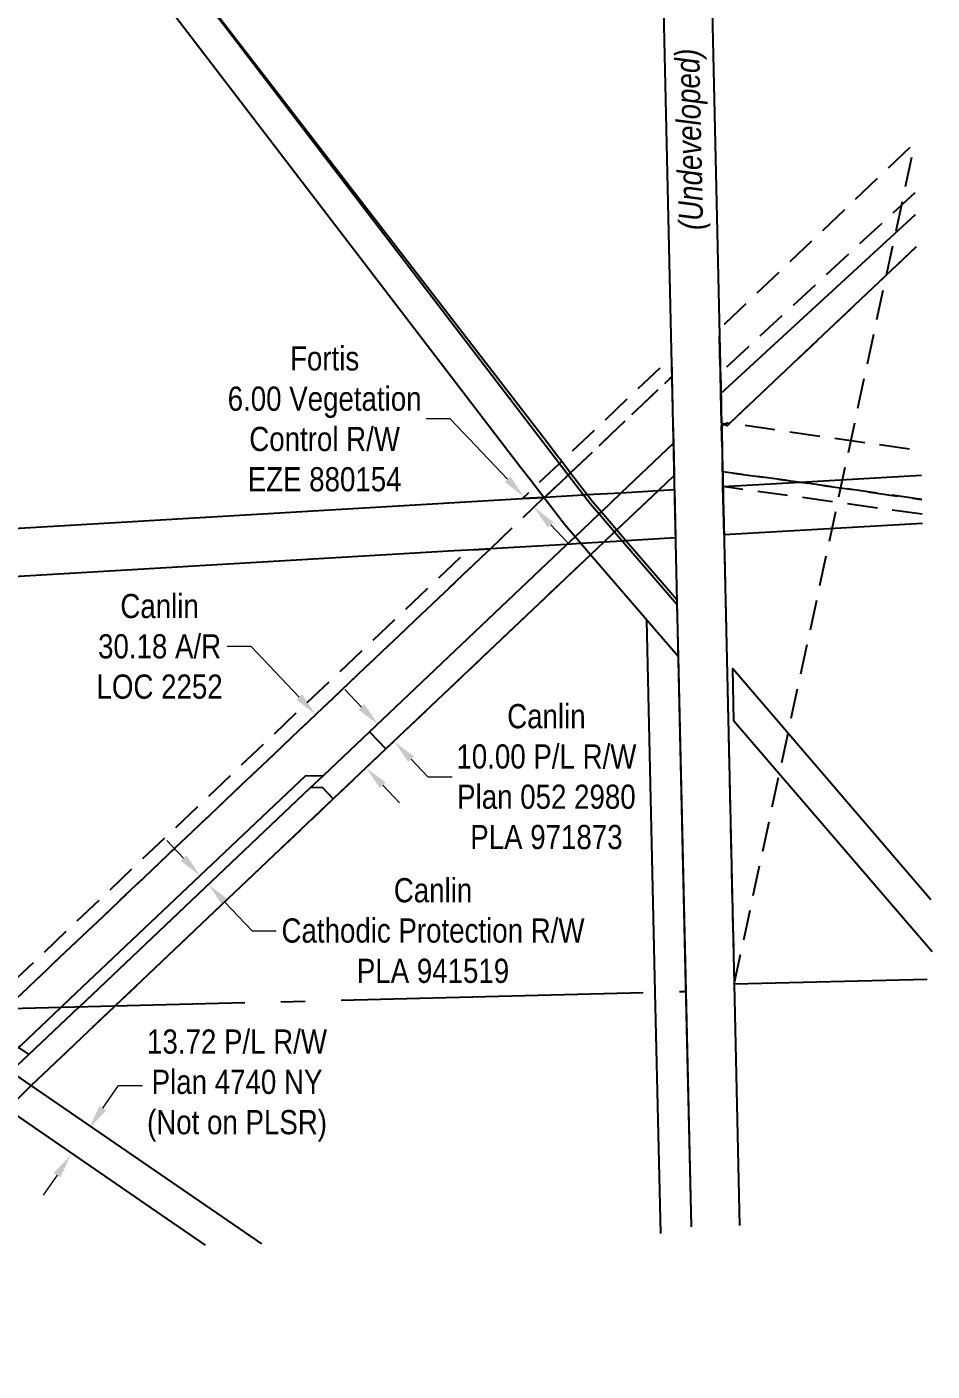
# Model space of a CAD drawing. Extents: x 616011 to 624727, y 5824635 to 5831187.
# Drawn here: x 621634 to 622009, y 5826251 to 5826807 of the extents above; entities that cross this region are included whole.
import ezdxf
from ezdxf.enums import TextEntityAlignment as Align

# ---------------------------------------------------------------- set-up
doc = ezdxf.new("R2010")
doc.units = 0
doc.header["$LTSCALE"] = 5
doc.header["$PDSIZE"] = 0.5
for name, pattern in [('foc-ACCESSROAD', [3.75, 2.5, -1.25]), ('foc-FLOWLINE', [3.75, 2.5, -1.25]), ('foc-QUARTERLINE', [33, 25, -3, 2, -3])]:
    doc.linetypes.add(name, pattern=pattern)
doc.layers.get('Defpoints').update_dxf_attribs({"color": 9})
for name, color, linetype in [('C-AR', 13, 'foc-ACCESSROAD'), ('C-RW', 13, 'Continuous'), ('C-WS', 13, 'foc-ACCESSROAD'), ('F-EZE', 190, 'foc-FLOWLINE'), ('F-RW', 190, 'Continuous'), ('L-QSEC', 8, 'foc-QUARTERLINE'), ('L-SEC', 7, 'Continuous')]:
    doc.layers.add(name, color=color, linetype=linetype)
for name, color, linetype, lineweight in [('C-AR-T', 13, 'Continuous', 9), ('C-RW-T', 13, 'Continuous', 9), ('F-EZE-T', 190, 'Continuous', 9), ('F-RW-T', 190, 'Continuous', 9), ('T-TEXT', 48, 'Continuous', 18)]:
    doc.layers.add(name, color=color, linetype=linetype, lineweight=lineweight)
doc.styles.add('80CG', font='ARIALN.TTF', dxfattribs={"height": 10})
doc.styles.add('80LS', font='ARIALNI.TTF', dxfattribs={"height": 10})
doc.dimstyles.new('Compass 5 000', dxfattribs={"dimscale": 5, "dimtxt": 9, "dimasz": 2, "dimexe": 0.2, "dimexo": 0.0625, "dimgap": 0.5, "dimtad": 0, "dimtih": 1, "dimtoh": 1, "dimzin": 0, "dimdsep": 46, "dimtxsty": '80CG', "dimcen": 0.1, "dimse1": 1, "dimse2": 1, "dimclrd": 256, "dimclrt": 256, "dimaunit": 1, "dimadec": 4, "dimazin": 0, "dimtfac": 0.06, "dimtofl": 0, "dimtmove": 0, "dimatfit": 1, "dimfxl": 0.2, "dimtolj": 1, "dimtzin": 0, "dimlwd": -1, "dimarcsym": 0})

# ---------------------------------------------------------------- blocks, each defined once
blk = doc.blocks.new('*D155')
at = {"layer": 'C-AR-T', "transparency": 16777216}
for p, q in [((621727.18, 5826550.95), (621717.18, 5826550.95)), ((621747.03, 5826530.03), (621727.18, 5826550.95)), ((621781.65, 5826493.53), (621788.53, 5826486.28))]:
    blk.add_line(p, q, dxfattribs=at)
for points in [[(621748.24, 5826531.18), (621745.82, 5826528.88), (621753.91, 5826522.77)], [(621782.85, 5826494.68), (621780.44, 5826492.39), (621774.76, 5826500.79)]]:
    blk.add_solid(points, dxfattribs=at)
at = {"layer": 'Defpoints', "color": 0, "transparency": 16777216}
for p in [(621744.38, 5826513.73), (621774.76, 5826500.79), (621765.23, 5826491.75)]:
    blk.add_point(p, dxfattribs=at)
at = {"layer": 'C-AR-T', "transparency": 16777216, "insert": (621689.28, 5826550.95), "char_height": 10, "attachment_point": 5, "style": '80CG'}
blk.add_mtext('\\A1;Canlin\\P30.18 A/R\\PLOC 2252', dxfattribs=at)
blk = doc.blocks.new('*D185')
at = {"layer": 'C-RW-T', "transparency": 16777216}
for p, q in [((621585.6, 5826630.92), (621575.6, 5826630.92)), ((621586.98, 5826607.35), (621585.6, 5826630.92)), ((621589.33, 5826567.41), (621589.92, 5826557.43))]:
    blk.add_line(p, q, dxfattribs=at)
for points in [[(621588.65, 5826607.45), (621585.32, 5826607.26), (621587.57, 5826597.37)], [(621590.99, 5826567.51), (621587.67, 5826567.31), (621588.74, 5826577.39)]]:
    blk.add_solid(points, dxfattribs=at)
at = {"layer": 'Defpoints', "color": 0, "transparency": 16777216}
for p in [(621587.57, 5826597.37), (621654.2, 5826601.29), (621655.37, 5826581.31)]:
    blk.add_point(p, dxfattribs=at)
at = {"layer": 'C-RW-T', "transparency": 16777216, "insert": (621536.06, 5826630.92), "char_height": 10, "attachment_point": 5, "style": '80CG'}
blk.add_mtext('\\A1;Canlin\\P20.00 P/L R/W^JPLA 790185', dxfattribs=at)
blk = doc.blocks.new('*D186')
at = {"layer": 'C-RW-T', "transparency": 16777216}
for p, q in [((621699.15, 5826463.36), (621692.28, 5826470.62)), ((621716.34, 5826445.21), (621727.57, 5826433.35)), ((621727.57, 5826433.35), (621737.57, 5826433.35))]:
    blk.add_line(p, q, dxfattribs=at)
for points in [[(621700.36, 5826464.51), (621697.94, 5826462.22), (621706.03, 5826456.1)], [(621717.55, 5826446.35), (621715.13, 5826444.06), (621709.47, 5826452.47)]]:
    blk.add_solid(points, dxfattribs=at)
at = {"layer": 'Defpoints', "color": 0, "transparency": 16777216}
for p in [(621709.47, 5826452.47), (621677.16, 5826428.76), (621680.6, 5826425.13)]:
    blk.add_point(p, dxfattribs=at)
at = {"layer": 'C-RW-T', "transparency": 16777216, "insert": (621802.46, 5826433.35), "char_height": 10, "attachment_point": 5, "style": '80CG'}
blk.add_mtext('\\A1;Canlin\\PCathodic Protection R/W \\PPLA 941519', dxfattribs=at)
blk = doc.blocks.new('*D187')
at = {"layer": 'C-RW-T', "transparency": 16777216}
for p, q in [((621772.84, 5826525.89), (621765.94, 5826533.14)), ((621793.42, 5826504.28), (621800.32, 5826497.04)), ((621800.32, 5826497.04), (621810.32, 5826497.04))]:
    blk.add_line(p, q, dxfattribs=at)
for points in [[(621774.05, 5826527.04), (621771.63, 5826524.74), (621779.74, 5826518.65)], [(621794.63, 5826505.43), (621792.21, 5826503.13), (621786.52, 5826511.52)]]:
    blk.add_solid(points, dxfattribs=at)
at = {"layer": 'Defpoints', "color": 0, "transparency": 16777216}
for p in [(621884.83, 5826618.72), (621891.61, 5826611.59), (621779.74, 5826518.65)]:
    blk.add_point(p, dxfattribs=at)
at = {"layer": 'C-RW-T', "transparency": 16777216, "insert": (621849.4, 5826497.04), "char_height": 10, "attachment_point": 5, "style": '80CG'}
blk.add_mtext('\\A1;Canlin\\P10.00 P/L R/W\\PPlan 052 2980\\PPLA 971873', dxfattribs=at)
blk = doc.blocks.new('*D189')
at = {"layer": 'C-RW-T', "transparency": 16777216}
for p, q in [((621735.18, 5827013.05), (621727.52, 5827019.49)), ((621762.16, 5826990.37), (621769.81, 5826983.94)), ((621769.81, 5826983.94), (621779.81, 5826983.94))]:
    blk.add_line(p, q, dxfattribs=at)
for points in [[(621736.25, 5827014.33), (621734.1, 5827011.78), (621742.83, 5827006.62)], [(621763.23, 5826991.65), (621761.08, 5826989.1), (621754.5, 5826996.81)]]:
    blk.add_solid(points, dxfattribs=at)
at = {"layer": 'Defpoints', "color": 0, "transparency": 16777216}
for p in [(621754.5, 5826996.81), (621523.99, 5826746.28), (621535.66, 5826736.47)]:
    blk.add_point(p, dxfattribs=at)
at = {"layer": 'C-RW-T', "transparency": 16777216, "insert": (621818.9, 5826983.94), "char_height": 10, "attachment_point": 5, "style": '80CG'}
blk.add_mtext('\\A1;Canlin\\P15.24 P/L R/W\\PPLA 3330', dxfattribs=at)
blk = doc.blocks.new('*D191')
at = {"layer": 'C-RW-T', "transparency": 16777216}
for p, q in [((621666.35, 5826943.92), (621658.7, 5826950.36)), ((621687.94, 5826925.78), (621702.11, 5826913.87)), ((621702.11, 5826913.87), (621712.11, 5826913.87))]:
    blk.add_line(p, q, dxfattribs=at)
for points in [[(621667.43, 5826945.2), (621665.28, 5826942.65), (621674.01, 5826937.49)], [(621689.01, 5826927.05), (621686.87, 5826924.5), (621680.29, 5826932.21)]]:
    blk.add_solid(points, dxfattribs=at)
at = {"layer": 'Defpoints', "color": 0, "transparency": 16777216}
for p in [(621680.29, 5826932.21), (621470.04, 5826694.85), (621476.32, 5826689.57)]:
    blk.add_point(p, dxfattribs=at)
at = {"layer": 'C-RW-T', "transparency": 16777216, "insert": (621750.84, 5826913.87), "char_height": 10, "attachment_point": 5, "style": '80CG'}
blk.add_mtext('\\A1;Canlin\\P8.00 P/L R/W\\PPlan 042 1136\\PPLA 012275', dxfattribs=at)
blk = doc.blocks.new('*D287')
at = {"layer": 'Defpoints', "color": 0, "transparency": 16777216}
for p in [(621840.17, 5826612.85), (621712.44, 5826491.71), (621716.57, 5826487.36)]:
    blk.add_point(p, dxfattribs=at)
at = {"layer": 'F-EZE-T', "transparency": 16777216}
for p, q in [((621809.61, 5826645.07), (621799.61, 5826645.07)), ((621833.28, 5826620.11), (621809.61, 5826645.07)), ((621851.18, 5826601.24), (621858.06, 5826593.99))]:
    blk.add_line(p, q, dxfattribs=at)
for points in [[(621834.49, 5826621.26), (621832.08, 5826618.96), (621840.17, 5826612.85)], [(621852.39, 5826602.39), (621849.97, 5826600.09), (621844.3, 5826608.5)]]:
    blk.add_solid(points, dxfattribs=at)
at = {"layer": 'F-EZE-T', "transparency": 16777216, "insert": (621757.59, 5826645.07), "char_height": 10, "attachment_point": 5, "style": '80CG'}
blk.add_mtext('\\A1;Fortis\\P6.00 Vegetation\\PControl R/W\\PEZE 880154', dxfattribs=at)
blk = doc.blocks.new('*D112')
at = {"layer": 'Defpoints', "color": 0, "transparency": 16777216}
for p in [(621660.11, 5826351.6), (621790.41, 5826262.28), (621782.76, 5826251.12)]:
    blk.add_point(p, dxfattribs=at)
at = {"layer": 'F-RW-T', "transparency": 16777216}
for p, q in [((621665.77, 5826359.85), (621672.25, 5826369.3)), ((621672.25, 5826369.3), (621682.25, 5826369.3)), ((621646.81, 5826332.19), (621641.15, 5826323.94))]:
    blk.add_line(p, q, dxfattribs=at)
for points in [[(621664.39, 5826360.79), (621667.14, 5826358.9), (621660.11, 5826351.6)], [(621645.43, 5826333.13), (621648.18, 5826331.25), (621652.46, 5826340.44)]]:
    blk.add_solid(points, dxfattribs=at)
at = {"layer": 'F-RW-T', "transparency": 16777216, "insert": (621721.33, 5826369.3), "char_height": 10, "attachment_point": 5, "style": '80CG'}
blk.add_mtext('\\A1;13.72 P/L R/W\\PPlan 4740 NY\\P(Not on PLSR)', dxfattribs=at)

msp = doc.modelspace()

# ---------------------------------------------------------------- linework, layer by layer
at = {"layer": 'C-AR'}
for points in [[(622002.456, 5826716.255), (621925.362, 5826643.344), (621924.499, 5826642.53), (621924.257, 5826642.3), (621921.868, 5826643.453), (621921.593, 5826655.621), (621921.4, 5826664.16), (621927.122, 5826411.239), (622001.526, 5826757.37)], [(621625.648, 5826401.13), (621826.218, 5826591.349), (621848.368, 5826612.557), (621848.756, 5826612.726), (621858.451, 5826621.921), (621859.386, 5826622.808), (621901.318, 5826662.576), (621901.942, 5826635.013), (621902.244, 5826621.646), (621895.737, 5826615.488), (621878.546, 5826599.219), (621877.634, 5826598.356), (621873.154, 5826594.116), (621867.649, 5826588.905), (621782.938, 5826508.544), (621761.16, 5826487.886), (621670.915, 5826402.276), (621670.491, 5826401.876), (621643.405, 5826376.184), (621636.119, 5826369.24), (621626.161, 5826359.389)]]:
    msp.add_lwpolyline(points, dxfattribs=at)
at = {"layer": 'C-RW'}
for points in [[(622002.456, 5826716.255), (621925.362, 5826643.344), (621924.499, 5826642.53), (621924.257, 5826642.3), (621921.868, 5826643.453), (621921.593, 5826655.621), (622002.153, 5826729.654)], [(621630.894, 5826384.962), (621635.112, 5826382.065), (621655.625, 5826401.485), (621656.063, 5826401.9), (621751.664, 5826492.424), (621757.138, 5826497.607), (621776.196, 5826515.659), (621857.887, 5826593.072), (621861.302, 5826596.286), (621871.25, 5826605.764), (621872.167, 5826606.645), (621880.407, 5826614.508), (621901.942, 5826635.013), (621902.244, 5826621.646), (621895.737, 5826615.488), (621878.546, 5826599.219), (621877.634, 5826598.356), (621873.154, 5826594.116), (621867.649, 5826588.905), (621782.938, 5826508.544), (621761.16, 5826487.886), (621670.915, 5826402.276), (621670.491, 5826401.876), (621670.491, 5826401.876), (621643.405, 5826376.184), (621636.119, 5826369.24), (621627.68, 5826375.023)], [(622005.044, 5826601.867), (621922.916, 5826597.126), (621922.465, 5826617.088), (621954.553, 5826618.946), (622004.591, 5826621.887)], [(621396.931, 5826586.164), (621839.455, 5826612.179), (621848.368, 5826612.557), (621848.756, 5826612.726), (621864.764, 5826613.668), (621866.308, 5826613.759), (621880.407, 5826614.508), (621895.737, 5826615.488), (621902.373, 5826615.964), (621902.826, 5826595.945), (621882.473, 5826594.663), (621880.9, 5826594.57), (621873.154, 5826594.116), (621863.636, 5826593.555), (621857.887, 5826593.072), (621826.218, 5826591.349), (621816.919, 5826590.805), (621811.219, 5826590.472), (621801.911, 5826589.927), (621396.907, 5826566.118)]]:
    msp.add_lwpolyline(points, dxfattribs=at)
msp.add_lwpolyline([(621782.938, 5826508.544), (621761.16, 5826487.886), (621756.706, 5826492.583), (621751.664, 5826492.424), (621656.063, 5826401.9), (621655.625, 5826401.485), (621635.112, 5826382.065), (621627.68, 5826375.023), (621594.248, 5826343.333), (621584.608, 5826334.196), (621582.091, 5826337.221), (621581.402, 5826338.051), (621623.46, 5826377.917), (621630.894, 5826384.962), (621631.671, 5826385.698), (621648.589, 5826401.711), (621652.184, 5826405.12), (621749.605, 5826497.359), (621757.138, 5826497.607), (621776.196, 5826515.659), (621782.938, 5826508.544)], close=True, dxfattribs=at)
at = {"layer": 'C-WS', "flags": 128}
msp.add_lwpolyline([(622004.821, 5826611.743), (621954.553, 5826618.946), (621922.327, 5826623.171), (621921.896, 5826642.247), (621924.23, 5826643.507), (621925.362, 5826643.344), (622004.362, 5826632.025)], dxfattribs=at)
at = {"layer": 'F-EZE', "flags": 128}
for points in [[(622001.948, 5826738.711), (621921.4, 5826664.16), (621920.966, 5826683.344), (621923.302, 5826684.507), (622001.489, 5826759.005)], [(622004.958, 5826605.659), (621922.465, 5826617.088), (621922.327, 5826623.171), (621954.553, 5826618.946), (622004.821, 5826611.743)]]:
    msp.add_lwpolyline(points, dxfattribs=at)
for points in [[(621848.368, 5826612.557), (621839.455, 5826612.179), (621844.765, 5826617.215), (621854.783, 5826626.716), (621855.718, 5826627.602), (621901.135, 5826670.674), (621901.318, 5826662.576), (621859.386, 5826622.808), (621858.451, 5826621.921), (621848.756, 5826612.726), (621848.368, 5826612.557)], [(621625.648, 5826401.13), (621617.957, 5826393.841), (621612.895, 5826397.315), (621616.686, 5826400.903), (621816.919, 5826590.805), (621826.218, 5826591.349), (621625.648, 5826401.13)]]:
    msp.add_lwpolyline(points, close=True, dxfattribs=at)
at = {"layer": 'F-RW'}
for points in [[(621658.804, 5826882.962), (621854.783, 5826626.716), (621858.451, 5826621.921), (621864.764, 5826613.668), (621867.515, 5826610.071), (621871.25, 5826605.764), (621877.634, 5826598.356), (621880.9, 5826594.57), (621903.447, 5826568.461), (621903.447, 5826568.461), (621903.937, 5826546.805), (621890.976, 5826561.849), (621867.649, 5826588.905), (621863.636, 5826593.555), (621861.302, 5826596.286), (621856.959, 5826601.293), (621848.368, 5826612.557), (621844.765, 5826617.215), (621842.539, 5826620.124), (621838.859, 5826624.927), (621649.58, 5826871.989)], [(621658.804, 5826882.962), (621849.816, 5826635.303), (621853.495, 5826630.509), (621855.718, 5826627.602), (621859.386, 5826622.808), (621866.308, 5826613.759), (621868.623, 5826610.738), (621872.167, 5826606.645), (621878.546, 5826599.219), (621882.473, 5826594.663), (621903.404, 5826570.369), (621903.447, 5826568.461), (621903.937, 5826546.805), (621907.073, 5826408.196), (621909.248, 5826310.847)], [(621896.743, 5826308.007), (621894.448, 5826407.941), (621890.976, 5826561.849), (621867.649, 5826588.905), (621863.636, 5826593.555), (621861.302, 5826596.286), (621856.959, 5826601.293), (621848.368, 5826612.557), (621844.765, 5826617.215), (621842.539, 5826620.124), (621838.859, 5826624.927), (621649.58, 5826871.989)], [(622009.056, 5826424.535), (621927.022, 5826520.107), (621926.53, 5826541.845), (622008.565, 5826446.257)]]:
    msp.add_lwpolyline(points, dxfattribs=at)
at = {"layer": 'F-RW', "flags": 128}
for points in [[(621356.13, 5826560.971), (621348.37, 5826549.667), (621416.921, 5826502.717), (621568.032, 5826399.531), (621685.615, 5826318.695), (621708.204, 5826303.239)], [(621731.547, 5826303.829), (621636.118, 5826369.24), (621364.514, 5826555.229), (621356.13, 5826560.971)]]:
    msp.add_lwpolyline(points, dxfattribs=at)
at = {"layer": 'L-QSEC'}
for p, q in [((621927.118, 5826411.298), (622006.944, 5826413.34)), ((621104.708, 5826387.906), (621907.075, 5826408.196))]:
    msp.add_line(p, q, dxfattribs=at)
at = {"layer": 'L-SEC'}
for p, q in [((621888.974, 5827208.179), (621907.015, 5826410.784)), ((621909.08, 5827208.679), (621927.122, 5826411.239)), ((621907.015, 5826410.784), (621909.248, 5826310.847)), ((621927.122, 5826411.233), (621929.354, 5826311.355))]:
    msp.add_line(p, q, dxfattribs=at)

# ---------------------------------------------------------------- texts
at = {"layer": 'T-TEXT', "style": '80LS'}
msp.add_text('(Undeveloped)', height=10, rotation=91.29611, dxfattribs=at).set_placement((621908.467, 5826760.77), align=Align.MIDDLE_CENTER)

# ---------------------------------------------------------------- dimensions: what is measured, and where the dimension line sits
at = {"layer": 'C-AR-T'}
dim = msp.add_linear_dim(base=(621774.763, 5826500.79), p1=(621744.38, 5826513.735), p2=(621765.235, 5826491.751), angle=313.48969, text='Canlin\\P30.18 A/R\\PLOC 2252', dimstyle='Compass 5 000', dxfattribs=at)
dim.commit()
dim.dimension.update_dxf_attribs({"geometry": '*D155', "text_midpoint": (621689.278, 5826550.952), "dimtype": 161})
at = {"layer": 'C-RW-T'}
for base, p1, p2, angle, text, picture, middle in [((621754.502, 5826996.807), (621523.991, 5826746.283), (621535.664, 5826736.471), 319.94954, 'Canlin\\P15.24 P/L R/W\\PPLA 3330', '*D189', (621818.898, 5826983.938)), ((621680.285, 5826932.214), (621470.044, 5826694.848), (621476.32, 5826689.572), 319.94941, 'Canlin\\P8.00 P/L R/W\\PPlan 042 1136\\PPLA 012275', '*D191', (621750.843, 5826913.87)), ((621587.569, 5826597.371), (621655.374, 5826581.312), (621654.2, 5826601.288), 93.3645, 'Canlin\\P20.00 P/L R/W^JPLA 790185', '*D185', (621536.057, 5826630.919)), ((621779.735, 5826518.651), (621891.614, 5826611.586), (621884.825, 5826618.715), 133.59676, 'Canlin\\P10.00 P/L R/W\\PPlan 052 2980\\PPLA 971873', '*D187', (621849.401, 5826497.037)), ((621709.467, 5826452.468), (621677.156, 5826428.763), (621680.596, 5826425.13), 313.43742, 'Canlin\\PCathodic Protection R/W \\PPLA 941519', '*D186', (621802.465, 5826433.346))]:
    dim = msp.add_linear_dim(base=base, p1=p1, p2=p2, angle=angle, text=text, dimstyle='Compass 5 000', override={"dimtxt": 10}, dxfattribs=at)
    dim.commit()
    dim.dimension.update_dxf_attribs({"geometry": picture, "text_midpoint": middle, "dimtype": 161})
at = {"layer": 'F-EZE-T'}
dim = msp.add_linear_dim(base=(621840.166, 5826612.853), p1=(621716.568, 5826487.358), p2=(621712.437, 5826491.714), angle=133.48311, text='Fortis\\P6.00 Vegetation\\PControl R/W\\PEZE 880154', dimstyle='Compass 5 000', dxfattribs=at)
dim.commit()
dim.dimension.update_dxf_attribs({"geometry": '*D287', "text_midpoint": (621757.586, 5826645.069), "dimtype": 161})
at = {"layer": 'F-RW-T'}
dim = msp.add_linear_dim(base=(621660.112, 5826351.598), p1=(621782.759, 5826251.121), p2=(621790.409, 5826262.281), angle=55.56977, text='13.72 P/L R/W\\PPlan 4740 NY\\P(Not on PLSR)', dimstyle='Compass 5 000', dxfattribs=at)
dim.commit()
dim.dimension.update_dxf_attribs({"geometry": '*D112', "text_midpoint": (621721.334, 5826369.303), "dimtype": 161})

doc.saveas('drawing.dxf')
